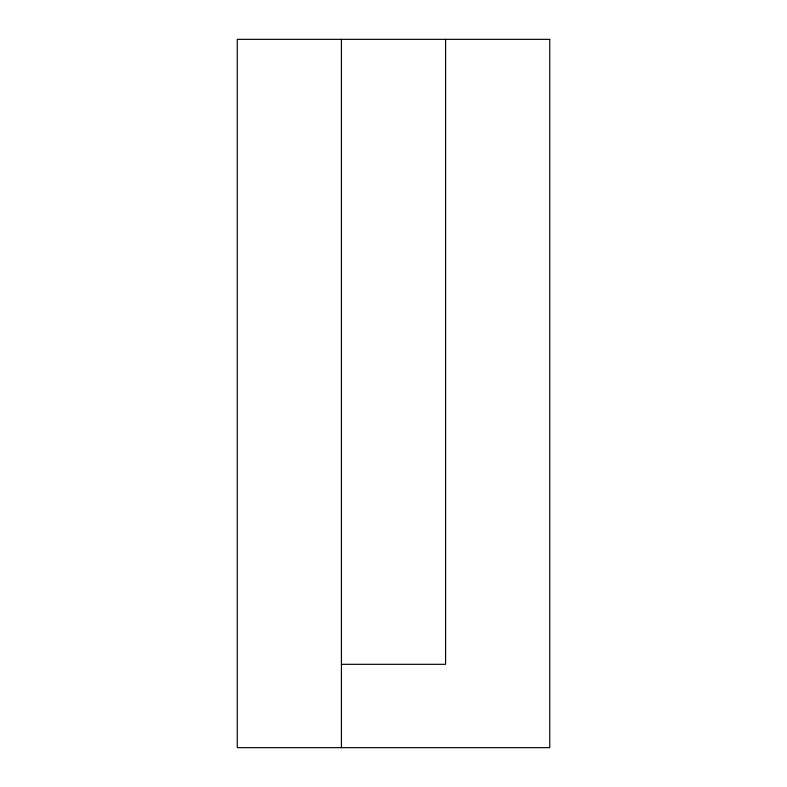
<?xml version="1.0" encoding="UTF-8"?>
<svg xmlns="http://www.w3.org/2000/svg" width="787" height="787" viewBox="0 0 787 787"><rect width="100%" height="100%" fill="white"/><g stroke="black" fill="none" stroke-linecap="round" stroke-linejoin="round"><path stroke-width="1.18" d="M341.42 664.317L445.58 664.317L445.58 39.35M341.42 39.35L341.42 747.65M549.739 39.35L237.261 39.35L237.261 747.65L549.739 747.65L549.739 39.35"/></g></svg>
